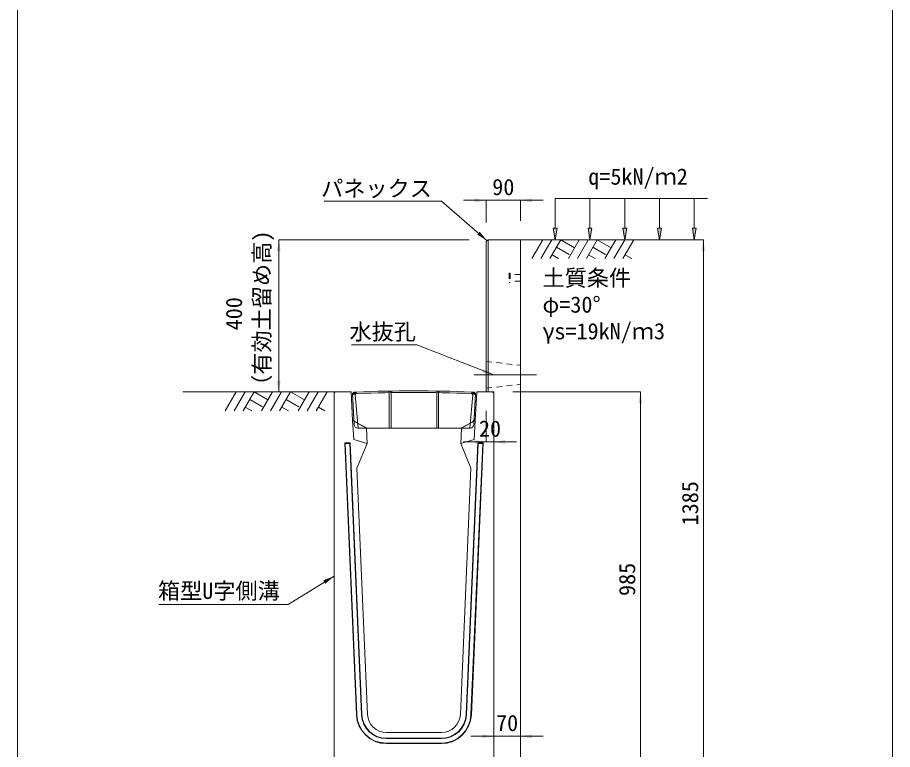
# Model space of a CAD drawing. Units: millimetres at full size. Extents: x 187207 to 255567, y 882048 to 905686.
# Drawn here: x 198397 to 200697, y 883136 to 885059 of the extents above; entities that cross this region are included whole.
import ezdxf
from ezdxf.enums import TextEntityAlignment as Align

# ---------------------------------------------------------------- set-up
doc = ezdxf.new("R2010")
doc.units = ezdxf.units.MM
doc.header["$LTSCALE"] = 20
for name, pattern in [('DASHED', [7.5, 6, -1.5]), ('USER1', [28.575, 19.05, -3.175, 3.175, -3.175]), ('USER2', [1.35, 0.75, -0.6])]:
    doc.linetypes.add(name, pattern=pattern)
for name, color, linetype, lineweight in [('0_2', 7, 'Continuous', 20), ('パネックス', 2, 'Continuous', 13), ('図枠', 5, 'Continuous', 13), ('寸法線', 7, 'Continuous', 13), ('引出線', 4, 'Continuous', 13), ('箱型U字側溝', 2, 'Continuous', 9), ('ｲﾝｻｰﾄ', 3, 'USER2', 9), ('ﾊｯﾁﾝｸﾞ', 7, 'Continuous', 5)]:
    doc.layers.add(name, color=color, linetype=linetype, lineweight=lineweight)
doc.layers.add('文字', color=7, linetype='Continuous')
doc.styles.add('ＭＳ ゴシック', font='')
doc.styles.get('ＭＳ ゴシック').set_extended_font_data('MS Gothic')

# ---------------------------------------------------------------- blocks, each defined once
blk = doc.blocks.new('filled_arrow')
at = {"color": 0, "linetype": 'Continuous', "lineweight": -2}
blk.add_solid([(7.5, 1.25), (0, 0), (7.5, -1.25)], dxfattribs=at)

msp = doc.modelspace()

# ---------------------------------------------------------------- hatches: boundary and pattern name
at = {"layer": '寸法線'}
for points in [[(199815.79, 884505.37), (199810.79, 884475.37), (199805.79, 884505.37)], [(199907.2, 884505.37), (199902.2, 884475.37), (199897.2, 884505.37)], [(199998.61, 884505.37), (199993.61, 884475.37), (199988.61, 884505.37)], [(200090.03, 884505.37), (200085.03, 884475.37), (200080.03, 884505.37)], [(200181.44, 884505.37), (200176.44, 884475.37), (200171.44, 884505.37)]]:
    msp.add_hatch(color=256, dxfattribs=at).paths.add_polyline_path(points)

# ---------------------------------------------------------------- linework, layer by layer
at = {"layer": '0_2'}
for p, q in [((199719.37, 884475.37), (200119.37, 884475.37)), ((199232.37, 884075.37), (198832.37, 884075.37))]:
    msp.add_line(p, q, dxfattribs=at)
at = {"layer": 'パネックス'}
for p, q in [((199634.37, 884475.37), (199629.37, 884470.37)), ((199629.37, 884075.37), (199629.37, 884470.37)), ((199634.37, 884475.37), (199719.37, 884475.37)), ((199719.37, 884475.37), (199719.37, 883090.37)), ((199649.37, 884075.37), (199629.37, 884075.37)), ((199649.37, 883090.37), (199649.37, 884075.37))]:
    msp.add_line(p, q, dxfattribs=at)
at = {"layer": 'パネックス', "lineweight": 5}
msp.add_line((199634.37, 884475.37), (199634.37, 884075.37), dxfattribs=at)
at = {"layer": 'パネックス', "linetype": 'USER2', "lineweight": 9}
for p, q in [((199629.37, 884155.37), (199719.37, 884145.37)), ((199629.37, 884085.37), (199719.37, 884095.37))]:
    msp.add_line(p, q, dxfattribs=at)
at = {"layer": '図枠'}
for p, q in [((198397.37, 904948.33), (198397.37, 882048.33)), ((200697.37, 904948.33), (200697.37, 882048.33))]:
    msp.add_line(p, q, dxfattribs=at)
at = {"layer": '寸法線', "lineweight": 9}
for p, q in [((200210.79, 884583.92), (199810.79, 884583.92)), ((199810.79, 884505.37), (199810.79, 884583.92)), ((199902.2, 884505.37), (199902.2, 884583.92)), ((199993.61, 884505.37), (199993.61, 884583.92)), ((200085.03, 884505.37), (200085.03, 884583.92)), ((200176.44, 884505.37), (200176.44, 884583.92))]:
    msp.add_line(p, q, dxfattribs=at)
at = {"layer": '寸法線'}
for p, q in [((199569.37, 884578.92), (199779.37, 884578.92)), ((199629.37, 884520.37), (199629.37, 884578.92)), ((199719.37, 884525.37), (199719.37, 884578.92)), ((199084.37, 884075.37), (199084.37, 884475.37)), ((199584.37, 884475.37), (199084.37, 884475.37)), ((199769.37, 884475.37), (200200.22, 884475.37)), ((200200.22, 883090.37), (200200.22, 884475.37)), ((199182.37, 884075.37), (199084.37, 884075.37)), ((199699.37, 884075.37), (200034.7, 884075.37)), ((200034.7, 884075.37), (200034.7, 883090.37)), ((199629.37, 884025.37), (199629.37, 883944.07)), ((199649.37, 884025.37), (199649.37, 883944.07)), ((199709.37, 883944.07), (199569.37, 883944.07)), ((199589.37, 883170.48), (199779.37, 883170.48)), ((199649.37, 883115.37), (199649.37, 883170.48)), ((199719.37, 883115.37), (199719.37, 883170.48))]:
    msp.add_line(p, q, dxfattribs=at)
at = {"layer": '寸法線', "linetype": 'USER1', "lineweight": 9}
msp.add_line((199597.52, 884120.37), (199761.23, 884120.37), dxfattribs=at)
at = {"layer": '寸法線', "lineweight": 9}
for points in [[(199815.79, 884505.37), (199810.79, 884475.37), (199805.79, 884505.37)], [(199907.2, 884505.37), (199902.2, 884475.37), (199897.2, 884505.37)], [(199998.61, 884505.37), (199993.61, 884475.37), (199988.61, 884505.37)], [(200090.03, 884505.37), (200085.03, 884475.37), (200080.03, 884505.37)], [(200181.44, 884505.37), (200176.44, 884475.37), (200171.44, 884505.37)]]:
    msp.add_lwpolyline(points, close=True, dxfattribs=at)
at = {"layer": '引出線'}
for points in [[(199631.87, 884472.87), (199511.66, 884576.33), (199203.41, 884576.33)], [(199649.37, 884120.37), (199446.91, 884198.82), (199275.17, 884198.82)], [(199229.37, 883591.37), (199109.16, 883517.09), (198769.16, 883517.09)]]:
    msp.add_lwpolyline(points, dxfattribs=at)
at = {"layer": '箱型U字側溝'}
for p, q in [((199277.58, 884071.23), (199288.44, 884071.23)), ((199590.28, 884071.23), (199601.15, 884071.23)), ((199257.5, 883941.37), (199258.54, 883940.37)), ((199271.51, 883941.37), (199270.55, 883940.37)), ((199271.51, 883941.37), (199302.32, 883227.57)), ((199608.19, 883940.37), (199577.42, 883227.52)), ((199607.24, 883941.37), (199608.19, 883940.37)), ((199620.21, 883940.37), (199621.25, 883941.37)), ((199367.26, 883165.37), (199511.49, 883165.37)), ((199511.49, 883164.37), (199367.26, 883164.37)), ((199367.26, 883152.37), (199511.49, 883152.37)), ((199511.49, 883151.37), (199367.26, 883151.37))]:
    msp.add_line(p, q, dxfattribs=at)
at = {"layer": '箱型U字側溝', "lineweight": 18}
msp.add_line((199291.91, 883980.23), (199586.81, 883980.23), dxfattribs=at)
at = {"layer": '箱型U字側溝', "lineweight": 13}
msp.add_line((199511.49, 883180.37), (199367.26, 883180.37), dxfattribs=at)
msp.add_lwpolyline([(199317.31, 883228.21), (199289.37, 883875.37), (199316.37, 883940.37), (199314.37, 883980.37), (199278.37, 884000.37), (199274.37, 884075.37), (199232.37, 884075.37), (199229.37, 884072.37), (199229.37, 883110.37), (199249.37, 883090.37), (199629.37, 883090.37), (199649.37, 883110.37), (199649.37, 884072.37), (199646.37, 884075.37), (199604.37, 884075.37), (199600.37, 884000.37), (199564.37, 883980.37), (199562.37, 883940.37), (199589.37, 883875.37), (199561.44, 883228.21)], dxfattribs=at)
at = {"layer": '箱型U字側溝', "lineweight": 18}
for points in [[(199281.15, 884004.19), (199277.58, 884071.23), (199281.36, 884075.23)], [(199288.36, 884075.23), (199281.36, 884075.23), (199277.58, 884071.23), (199281.92, 883989.69)], [(199596.8, 883989.69), (199601.15, 884071.23), (199597.36, 884075.23), (199590.36, 884075.23)], [(199597.36, 884075.23), (199601.15, 884071.23), (199597.57, 884004.19)], [(199592.24, 883995.87), (199562.46, 883980.23), (199316.27, 883980.23), (199286.49, 883995.87)]]:
    msp.add_lwpolyline(points, dxfattribs=at)
at = {"layer": '箱型U字側溝', "color": 5, "linetype": 'DASHED'}
for points in [[(199292.43, 883980.23), (199284.58, 884068.23), (199288.36, 884075.23)], [(199586.3, 883980.23), (199594.15, 884068.23), (199590.36, 884075.23)]]:
    msp.add_lwpolyline(points, dxfattribs=at)
at = {"layer": '箱型U字側溝'}
for points in [[(199372.3, 884077.64), (199374.36, 884073.67), (199374.36, 883980.23)], [(199379.36, 883980.23), (199379.36, 884073.75), (199377.3, 884077.72)], [(199499.36, 883980.23), (199499.36, 884073.75), (199501.42, 884077.72)], [(199504.36, 883980.23), (199504.36, 884073.67), (199506.42, 884077.64)], [(199288.34, 883226.96), (199257.5, 883941.37), (199271.51, 883941.37)], [(199301.32, 883227.52), (199270.55, 883940.37), (199258.54, 883940.37), (199289.33, 883227.01)], [(199576.42, 883227.57), (199607.24, 883941.37), (199621.25, 883941.37), (199590.41, 883226.96)], [(199589.41, 883227.01), (199620.21, 883940.37), (199608.19, 883940.37)]]:
    msp.add_lwpolyline(points, dxfattribs=at)
at = {"layer": '箱型U字側溝', "color": 5}
for points in [[(199281.36, 884072.32), (199286.74, 884072.23), (199284.58, 884068.23), (199277.73, 884068.34)], [(199597.36, 884072.32), (199591.98, 884072.23), (199594.15, 884068.23), (199600.99, 884068.34)]]:
    msp.add_lwpolyline(points, close=True, dxfattribs=at)
at = {"layer": '箱型U字側溝', "linetype": 'DASHED', "lineweight": 13}
for points in [[(199316.37, 883940.37), (199281.04, 883950.37), (199278.37, 884000.37)], [(199562.37, 883940.37), (199597.71, 883950.37), (199600.37, 884000.37)]]:
    msp.add_lwpolyline(points, dxfattribs=at)
at = {"layer": '箱型U字側溝', "lineweight": 18}
for centre, radius, start, end in [((199439.36, 880276.56), 3801.67, 87.72365, 92.27635), ((199291.14, 884004.72), 10, 183.05288, 242.29297), ((199291.91, 883990.23), 10, 183.05288, 270), ((199586.81, 883990.23), 10, 270, 356.94712), ((199587.59, 884004.72), 10, 297.70703, 356.94712)]:
    msp.add_arc(centre, radius, start, end, dxfattribs=at)
at = {"layer": '箱型U字側溝'}
for centre, radius, start, end in [((199439.36, 880276.56), 3797.67, 87.72245, 92.27755), ((199367.26, 883230.37), 79, 182.47166, 270), ((199367.26, 883230.37), 78, 182.47166, 270), ((199367.26, 883230.37), 66, 182.47166, 270), ((199367.26, 883230.37), 65, 182.47166, 270), ((199511.49, 883230.37), 65, 270, 357.52834), ((199511.49, 883230.37), 66, 270, 357.52834), ((199511.49, 883230.37), 78, 270, 357.52834), ((199511.49, 883230.37), 79, 270, 357.52834)]:
    msp.add_arc(centre, radius, start, end, dxfattribs=at)
at = {"layer": '箱型U字側溝', "lineweight": 13}
for centre, start, end in [((199367.26, 883230.37), 182.47166, 270), ((199511.49, 883230.37), 270, 357.52834)]:
    msp.add_arc(centre, 50, start, end, dxfattribs=at)
at = {"layer": 'ｲﾝｻｰﾄ'}
for p, q in [((199692.37, 884387.87), (199689.37, 884387.87)), ((199689.37, 884387.87), (199689.37, 884362.87)), ((199692.37, 884387.87), (199692.37, 884362.87)), ((199719.37, 884383.87), (199692.37, 884383.87)), ((199719.37, 884383.87), (199719.37, 884366.87)), ((199692.37, 884362.87), (199689.37, 884362.87)), ((199719.37, 884366.87), (199692.37, 884366.87))]:
    msp.add_line(p, q, dxfattribs=at)
at = {"layer": 'ﾊｯﾁﾝｸﾞ', "lineweight": 9}
for p, q in [((199778.02, 884475.36), (199749.37, 884425.74)), ((199801.64, 884475.36), (199772.99, 884425.74)), ((199825.27, 884475.36), (199796.62, 884425.74)), ((199825.27, 884475.36), (199861.83, 884454.25)), ((199874.02, 884475.36), (199845.37, 884425.74)), ((199897.64, 884475.36), (199868.99, 884425.74)), ((199921.27, 884475.36), (199892.62, 884425.74)), ((199921.27, 884475.36), (199957.83, 884454.25)), ((199970.02, 884475.36), (199941.37, 884425.74)), ((199993.64, 884475.36), (199964.99, 884425.74)), ((200017.26, 884475.36), (199988.62, 884425.74)), ((199813.84, 884455.58), (199847.26, 884436.29)), ((199909.84, 884455.58), (199943.26, 884436.29)), ((199802.42, 884435.79), (199819.84, 884425.74)), ((199898.42, 884435.79), (199915.84, 884425.74)), ((199994.42, 884435.79), (200011.83, 884425.74)), ((198971.81, 884075.37), (198943.17, 884025.75)), ((198995.44, 884075.37), (198966.79, 884025.75)), ((199019.06, 884075.37), (198990.41, 884025.75)), ((199019.06, 884075.37), (199055.63, 884054.26)), ((199067.81, 884075.37), (199039.17, 884025.75)), ((199091.44, 884075.37), (199062.79, 884025.75)), ((199115.06, 884075.37), (199086.41, 884025.75)), ((199115.06, 884075.37), (199151.62, 884054.26)), ((199163.81, 884075.37), (199135.16, 884025.75)), ((199187.43, 884075.37), (199158.79, 884025.75)), ((199211.06, 884075.37), (199182.41, 884025.75)), ((199007.64, 884055.59), (199041.05, 884036.3)), ((199103.63, 884055.59), (199137.05, 884036.3)), ((198996.21, 884035.8), (199013.63, 884025.75)), ((199092.21, 884035.8), (199109.63, 884025.75)), ((199188.21, 884035.8), (199205.63, 884025.75))]:
    msp.add_line(p, q, dxfattribs=at)

# ---------------------------------------------------------------- block references
at = {"layer": '寸法線', "xscale": 4, "yscale": 4}
for p, rotation in [((199629.37, 884578.92), 180), ((199084.37, 884475.37), 270), ((200200.22, 884475.37), 270), ((199084.37, 884075.37), 90), ((200034.7, 884075.37), 270), ((199629.37, 883944.07), 180), ((199649.37, 883170.48), 180)]:
    msp.add_blockref('filled_arrow', p, dxfattribs=dict(at, rotation=rotation))
for p in [(199719.37, 884578.92), (199649.37, 883944.07), (199719.37, 883170.48)]:
    msp.add_blockref('filled_arrow', p, dxfattribs=at)
at = {"layer": '引出線', "xscale": 4, "yscale": 4}
for p, rotation in [((199631.87, 884472.87), 139.3), ((199649.37, 884120.37), 158.8), ((199229.37, 883591.37), 211.7)]:
    msp.add_blockref('filled_arrow', p, dxfattribs=dict(at, rotation=rotation))

# ---------------------------------------------------------------- texts
at = {"layer": '寸法線', "style": 'ＭＳ ゴシック'}
for s, p in [('90', (199674.37, 884613.92)), ('20', (199639.37, 883979.07)), ('70', (199684.37, 883205.48))]:
    msp.add_text(s, height=42.72, dxfattribs=at).set_placement(p, align=Align.MIDDLE_CENTER)
for s, p in [('（有効土留め高)', (199073.58, 884062.45)), ('400', (199000.45, 884237.27))]:
    msp.add_text(s, height=42.72, rotation=90, dxfattribs=at).set_placement(p, align=Align.BOTTOM_LEFT)
for s, p in [('土質条件', (199777.34, 884396.38)), ('φ=30°', (199777.34, 884326.38)), ('γs=19kN/ｍ3', (199777.34, 884256.38))]:
    msp.add_text(s, height=42.72, dxfattribs=at).set_placement(p, align=Align.TOP_LEFT)
for s, p in [('1385', (200165.22, 883782.87)), ('985', (199999.7, 883582.87))]:
    msp.add_text(s, height=42.72, rotation=90, dxfattribs=at).set_placement(p, align=Align.MIDDLE_CENTER)
at = {"layer": '引出線', "style": 'ＭＳ ゴシック'}
for s, p in [('パネックス', (199486.66, 884631.47)), ('水抜孔', (199444.66, 884255.1))]:
    msp.add_text(s, height=42.72, dxfattribs=at).set_placement(p, align=Align.TOP_RIGHT)
msp.add_text('箱型U字側溝', height=42.72, dxfattribs=at).set_placement((198926.66, 883574.06), align=Align.TOP_CENTER)
at = {"layer": '文字', "style": 'ＭＳ ゴシック'}
msp.add_text('q=5kN/ｍ2', height=42.72, dxfattribs=at).set_placement((199897.67, 884607.19), align=Align.BOTTOM_LEFT)

doc.saveas('drawing.dxf')
